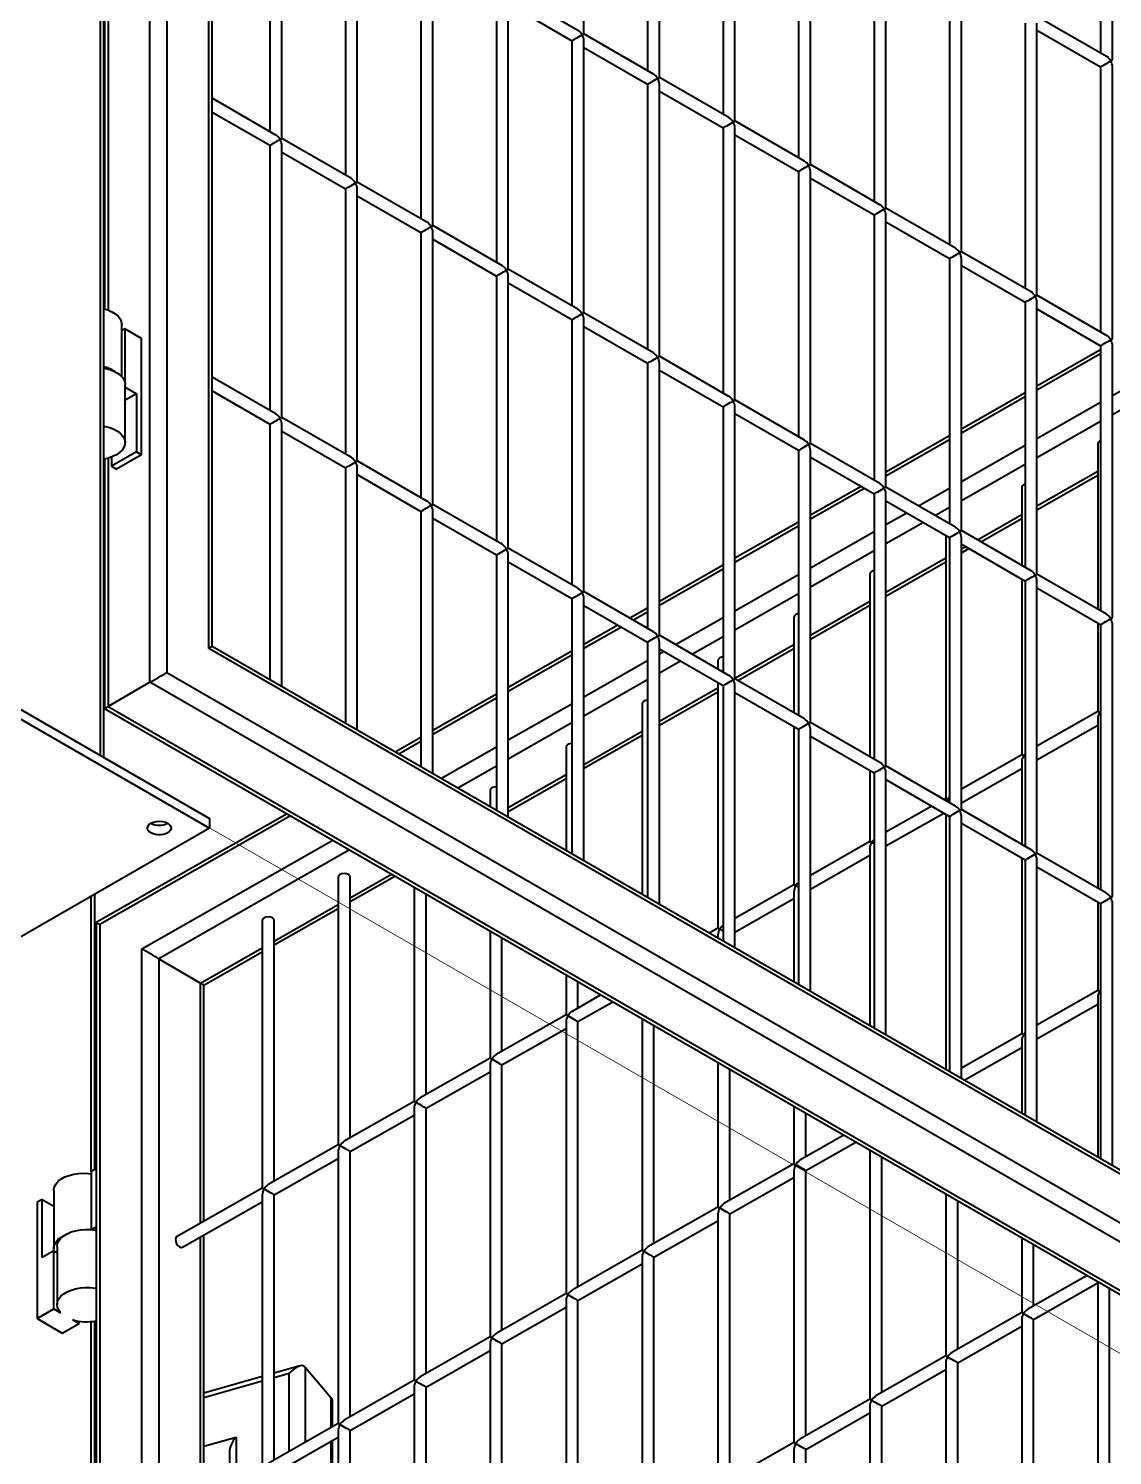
# Model space of a CAD drawing. Header units: millimetres. Extents: x 0 to 420, y 0 to 297.
# Drawn here: x 293.96 to 303.1, y 133.57 to 145.6 of the extents above; entities that cross this region are included whole.
import ezdxf

# ---------------------------------------------------------------- set-up
doc = ezdxf.new("R2010")
doc.units = ezdxf.units.MM

msp = doc.modelspace()

# ---------------------------------------------------------------- linework, layer by layer
at = {"color": 8, "linetype": 'Continuous', "lineweight": 40}
for p, q in [((294.568, 139.4753), (294.568, 171.6471)), ((294.6316, 166.4784), (294.6316, 143.2308)), ((302.9962, 142.8619), (302.4598, 142.5559)), ((303.0962, 142.5107), (303.411, 142.6904)), ((303.5529, 142.6085), (303.0962, 142.3479)), ((302.3598, 142.4988), (301.8234, 142.1927)), ((302.4598, 142.1476), (302.9962, 142.4537)), ((302.9962, 142.2909), (302.4598, 141.9848)), ((301.7234, 142.1356), (301.187, 141.8296)), ((294.6316, 141.9822), (294.6316, 139.8878)), ((301.8234, 141.7844), (302.3598, 142.0905)), ((302.3598, 141.9277), (301.8234, 141.6216)), ((302.4598, 141.5789), (302.972, 141.8712)), ((301.0068, 141.7267), (300.5506, 141.4664)), ((301.463, 141.5788), (301.7234, 141.7274)), ((301.187, 141.4213), (301.3624, 141.5214)), ((301.7234, 141.5645), (301.6049, 141.4969)), ((301.9584, 141.2928), (302.332, 141.506)), ((300.4506, 141.4093), (299.9142, 141.1033)), ((301.5043, 141.4395), (301.187, 141.2585)), ((300.5506, 141.0581), (301.087, 141.3642)), ((301.087, 141.2014), (300.5506, 140.8953)), ((301.187, 140.8526), (301.6919, 141.1407)), ((301.8234, 141.2158), (301.8578, 141.2354)), ((299.8142, 141.0462), (299.2778, 140.7401)), ((299.9142, 140.695), (300.4506, 141.0011)), ((300.4506, 140.8382), (299.9142, 140.5322)), ((300.5506, 140.4894), (301.0518, 140.7755)), ((299.1778, 140.683), (299.0588, 140.6151)), ((298.9582, 140.5577), (298.6414, 140.377)), ((299.4144, 140.4098), (299.8142, 140.6379)), ((299.8142, 140.4751), (299.5563, 140.3279)), ((299.9142, 140.1263), (300.4117, 140.4102)), ((298.5414, 140.3199), (298.005, 140.0138)), ((299.2778, 140.3318), (299.3138, 140.3524)), ((298.6414, 139.9687), (299.1778, 140.2748)), ((299.4557, 140.2705), (299.2778, 140.169)), ((299.1778, 140.1119), (298.6414, 139.8059)), ((297.905, 139.9567), (297.3686, 139.6506)), ((299.2778, 139.7631), (299.7717, 140.045)), ((298.005, 139.6055), (298.5414, 139.9116)), ((298.5414, 139.7488), (298.005, 139.4427)), ((297.2686, 139.5936), (297.0818, 139.487)), ((298.6414, 139.4), (299.1316, 139.6797)), ((297.4374, 139.2817), (297.905, 139.5485)), ((297.905, 139.3856), (297.5793, 139.1998)), ((298.005, 139.0368), (298.4915, 139.3145)), ((296.1693, 138.9663), (294.5617, 138.0489)), ((294.9173, 137.8436), (296.525, 138.761)), ((296.6668, 138.6791), (295.0587, 137.7615)), ((296.6713, 138.2758), (297.0204, 138.475)), ((294.4907, 135.968), (294.4907, 138.2877)), ((296.0312, 137.9105), (296.5713, 138.2187)), ((295.0587, 137.7615), (295.0587, 109.5426)), ((295.4102, 137.5562), (295.9312, 137.8535)), ((295.4102, 135.5304), (295.4102, 137.5562)), ((295.4102, 133.1787), (295.4102, 135.4152)), ((294.4907, 111.4718), (294.4907, 134.7018)), ((296.2931, 134.3185), (296.2931, 133.6825)), ((295.9312, 134.1986), (295.4391, 134.0593)), ((296.1592, 134.2632), (296.0312, 134.227)), ((296.1592, 133.6061), (296.1592, 134.2632)), ((296.5133, 133.8081), (296.5133, 134.0593)), ((294.532, 133.8024), (294.5196, 133.7989)), ((295.4391, 133.651), (295.7103, 133.7278)), ((295.7103, 133.7278), (295.7103, 133.35)), ((296.5133, 132.3568), (296.5133, 133.693))]:
    msp.add_line(p, q, dxfattribs=at)
at = {"color": 7, "linetype": 'Continuous', "lineweight": 40}
for p, q in [((294.5972, 139.4584), (294.5972, 171.6063)), ((294.9851, 140.0919), (294.9851, 169.4874)), ((295.1266, 169.4058), (295.1266, 140.1736)), ((295.4801, 140.3778), (295.4801, 168.7934)), ((295.5094, 140.3947), (295.5094, 168.6948)), ((294.6023, 166.4717), (294.6023, 143.24)), ((298.6414, 145.5593), (298.6414, 147.8532)), ((302.9962, 147.6332), (302.9962, 145.397)), ((303.0962, 145.3393), (303.0962, 147.6332)), ((299.1778, 147.4859), (299.1778, 145.2497)), ((299.2778, 145.192), (299.2778, 147.4859)), ((299.8142, 147.1185), (299.8142, 144.8823)), ((299.9142, 144.8246), (299.9142, 147.1185)), ((295.9958, 146.9711), (295.9958, 144.735)), ((296.0958, 144.6772), (296.0958, 146.9711)), ((300.4506, 146.7511), (300.4506, 144.5149)), ((300.5506, 144.4572), (300.5506, 146.7511)), ((296.6322, 146.6038), (296.6322, 144.3676)), ((296.7322, 144.3099), (296.7322, 146.6038)), ((301.087, 146.3837), (301.087, 144.1475)), ((301.187, 144.0898), (301.187, 146.3837)), ((297.2686, 146.2364), (297.2686, 144.0002)), ((297.3686, 143.9425), (297.3686, 146.2364)), ((301.7234, 146.0163), (301.7234, 143.7802)), ((301.8234, 143.7224), (301.8234, 146.0163)), ((297.905, 145.869), (297.905, 143.6328)), ((298.5914, 145.5882), (298.005, 145.9267)), ((298.005, 143.5751), (298.005, 145.869)), ((298.005, 145.8113), (298.5414, 145.5016)), ((303.0462, 145.3682), (302.4598, 145.7067)), ((302.3598, 145.6489), (302.3598, 143.4128)), ((302.4598, 143.355), (302.4598, 145.6489)), ((302.4598, 145.5912), (302.9962, 145.2816)), ((298.5414, 145.5016), (298.5414, 143.2654)), ((299.2278, 145.2208), (298.6414, 145.5593)), ((298.6414, 143.2077), (298.6414, 145.5016)), ((298.6414, 145.4439), (299.1778, 145.1342)), ((302.9962, 145.2816), (302.9962, 143.0454)), ((303.0962, 142.9877), (303.0962, 145.2816)), ((299.1778, 145.1342), (299.1778, 142.8981)), ((299.8642, 144.8534), (299.2778, 145.192)), ((299.2778, 142.8403), (299.2778, 145.1342)), ((296.0458, 144.7061), (295.5094, 145.0158)), ((299.2778, 145.0765), (299.8142, 144.7668)), ((295.5094, 144.9003), (295.9958, 144.6195)), ((299.8142, 144.7668), (299.8142, 142.5307)), ((300.5006, 144.4861), (299.9142, 144.8246)), ((299.9142, 142.4729), (299.9142, 144.7668)), ((295.9958, 144.6195), (295.9958, 142.3833)), ((296.6822, 144.3387), (296.0958, 144.6772)), ((296.0958, 142.3256), (296.0958, 144.6195)), ((299.9142, 144.7091), (300.4506, 144.3995)), ((296.0958, 144.5618), (296.6322, 144.2521)), ((300.4506, 144.3995), (300.4506, 142.1633)), ((301.137, 144.1187), (300.5506, 144.4572)), ((300.5506, 142.1056), (300.5506, 144.3995)), ((297.3186, 143.9713), (296.7322, 144.3099)), ((300.5506, 144.3417), (301.087, 144.0321)), ((296.6322, 144.2521), (296.6322, 142.0159)), ((296.7322, 141.9582), (296.7322, 144.2521)), ((296.7322, 144.1944), (297.2686, 143.8847)), ((301.087, 144.0321), (301.087, 141.7959)), ((301.7734, 143.7513), (301.187, 144.0898)), ((301.187, 141.7382), (301.187, 144.0321)), ((297.955, 143.604), (297.3686, 143.9425)), ((301.187, 143.9743), (301.7234, 143.6647)), ((297.2686, 143.8847), (297.2686, 141.6486)), ((297.3686, 141.5908), (297.3686, 143.8847)), ((297.3686, 143.827), (297.905, 143.5174)), ((301.7234, 143.6647), (301.7234, 141.4285)), ((302.4098, 143.3839), (301.8234, 143.7224)), ((301.8234, 141.3708), (301.8234, 143.6647)), ((298.5914, 143.2366), (298.005, 143.5751)), ((301.8234, 143.607), (302.3598, 143.2973)), ((297.905, 143.5174), (297.905, 141.2812)), ((298.005, 141.2235), (298.005, 143.5173)), ((298.005, 143.4596), (298.5414, 143.15)), ((302.3598, 143.2973), (302.3598, 141.0611)), ((303.0462, 143.0165), (302.4598, 143.355)), ((302.4598, 141.0034), (302.4598, 143.2973)), ((299.2278, 142.8692), (298.6414, 143.2077)), ((302.4598, 143.2396), (302.9962, 142.9299)), ((294.7472, 142.6695), (294.7472, 143.109)), ((294.773, 143.0723), (294.7472, 143.0574)), ((294.773, 143.0723), (294.773, 142.6232)), ((294.9144, 142.9907), (294.773, 143.0723)), ((298.5414, 143.15), (298.5414, 140.9138)), ((298.6414, 140.8561), (298.6414, 143.15)), ((298.6414, 143.0922), (299.1778, 142.7826)), ((294.9144, 142.0108), (294.9144, 142.9907)), ((299.8642, 142.5018), (299.2778, 142.8403)), ((302.9962, 142.8959), (302.4598, 142.5898)), ((302.9962, 142.9299), (302.9962, 140.6938)), ((303.0962, 140.636), (303.0962, 142.9299)), ((299.1778, 142.7826), (299.1778, 140.5464)), ((299.2778, 140.4887), (299.2778, 142.7826)), ((299.2778, 142.7249), (299.8142, 142.4152)), ((294.7755, 142.1129), (294.7755, 142.6028)), ((294.7755, 142.5809), (294.872, 142.5252)), ((296.0458, 142.3545), (295.5094, 142.6641)), ((294.872, 142.5252), (294.7755, 142.4695)), ((294.872, 142.5252), (294.872, 142.0353)), ((295.5094, 142.5487), (295.9958, 142.2679)), ((300.5006, 142.1344), (299.9142, 142.4729)), ((302.3598, 142.5328), (301.8234, 142.2267)), ((299.8142, 142.4152), (299.8142, 140.179)), ((299.9142, 140.1213), (299.9142, 142.4152)), ((299.9142, 142.3575), (300.4506, 142.0478)), ((295.9958, 142.2679), (295.9958, 140.1139)), ((296.6822, 141.9871), (296.0958, 142.3256)), ((296.0958, 140.0562), (296.0958, 142.2679)), ((296.0958, 142.2101), (296.6322, 141.9005)), ((301.137, 141.767), (300.5506, 142.1056)), ((301.7234, 142.1696), (301.187, 141.8635)), ((302.972, 142.1027), (302.972, 140.7077)), ((294.6023, 141.9755), (294.6023, 139.8709)), ((294.872, 142.0353), (294.6599, 141.9128)), ((294.6599, 141.9912), (294.6599, 141.9128)), ((294.9144, 142.0108), (294.7023, 141.8884)), ((294.872, 142.0353), (294.9144, 142.0108)), ((300.4506, 142.0478), (300.4506, 139.8116)), ((300.5506, 139.7539), (300.5506, 142.0478)), ((300.5506, 141.9901), (301.087, 141.6804)), ((294.6599, 141.9128), (294.7023, 141.8884)), ((296.6322, 141.9005), (296.6322, 139.7465)), ((297.3186, 141.6197), (296.7322, 141.9582)), ((296.7322, 139.6888), (296.7322, 141.9005)), ((296.7322, 141.8428), (297.2686, 141.5331)), ((300.9772, 141.7438), (300.5506, 141.5004)), ((301.087, 141.8065), (301.0778, 141.8012)), ((301.7734, 141.3997), (301.187, 141.7382)), ((302.332, 141.7374), (302.332, 141.0772)), ((302.4598, 141.5454), (302.972, 141.8377)), ((301.087, 141.6804), (301.087, 139.4443)), ((301.187, 139.3865), (301.187, 141.6804)), ((301.187, 141.6227), (301.7234, 141.313)), ((297.2686, 141.5331), (297.2686, 139.3791)), ((297.955, 141.2523), (297.3686, 141.5908)), ((297.3686, 139.3214), (297.3686, 141.5331)), ((297.3686, 141.4754), (297.905, 141.1657)), ((300.4506, 141.4433), (299.9142, 141.1372)), ((302.4098, 141.0323), (301.8234, 141.3708)), ((301.9876, 141.276), (302.332, 141.4725)), ((301.6919, 141.3312), (301.6919, 139.1149)), ((301.7234, 141.313), (301.7234, 139.0769)), ((301.8234, 139.0191), (301.8234, 141.313)), ((301.8234, 141.2553), (302.3598, 140.9457)), ((297.905, 141.1657), (297.905, 139.0117)), ((298.5914, 140.8849), (298.005, 141.2235)), ((298.005, 138.954), (298.005, 141.1657)), ((301.8234, 141.1823), (301.887, 141.2186)), ((298.005, 141.108), (298.5414, 140.7983)), ((299.8142, 141.0802), (299.2778, 140.7741)), ((301.187, 140.8191), (301.6919, 141.1072)), ((301.0518, 141.0069), (301.0518, 139.4646)), ((302.332, 140.9617), (302.332, 139.4802)), ((302.3598, 140.9457), (302.3598, 138.7095)), ((303.0462, 140.6649), (302.4598, 141.0034)), ((302.4598, 138.6518), (302.4598, 140.9457)), ((298.5414, 140.7983), (298.5414, 138.6444)), ((299.2278, 140.5176), (298.6414, 140.8561)), ((298.6414, 138.5866), (298.6414, 140.7983)), ((302.4598, 140.8879), (302.9962, 140.5783)), ((298.6414, 140.7406), (299.1778, 140.4309)), ((299.1778, 140.717), (299.0292, 140.6322)), ((300.5506, 140.456), (301.0518, 140.742)), ((298.9286, 140.5748), (298.6414, 140.4109)), ((300.4117, 140.6417), (300.4117, 139.8341)), ((302.972, 140.5922), (302.972, 139.8454)), ((302.9962, 140.5783), (302.9962, 138.3421)), ((303.0962, 138.2844), (303.0962, 140.5783)), ((299.1778, 140.4309), (299.1778, 138.277)), ((299.8642, 140.1502), (299.2778, 140.4887)), ((299.2778, 138.2192), (299.2778, 140.4309)), ((306.7373, 133.8792), (295.4801, 140.3778)), ((306.6665, 133.9538), (295.5094, 140.3947)), ((298.5414, 140.3538), (298.005, 140.0478)), ((299.2778, 140.3732), (299.8142, 140.0636)), ((299.939, 140.107), (300.4117, 140.3767)), ((295.1266, 140.1736), (307.0908, 133.2668)), ((299.7717, 140.2764), (299.7717, 140.2036)), ((294.9851, 140.0919), (294.6316, 139.8878)), ((307.0908, 133.1035), (294.9851, 140.0919)), ((299.7717, 140.0881), (299.7717, 138.0192)), ((299.8142, 140.0636), (299.8142, 137.9096)), ((300.5006, 139.7828), (299.9142, 140.1213)), ((299.9142, 137.8519), (299.9142, 140.0636)), ((297.905, 139.9907), (297.3686, 139.6846)), ((299.2778, 139.7297), (299.7717, 140.0115)), ((299.9142, 140.0058), (300.4506, 139.6962)), ((293.7901, 139.9243), (295.4872, 138.9446)), ((293.7901, 139.8427), (295.4872, 138.863)), ((294.6023, 139.8709), (306.6666, 132.9064)), ((294.6316, 139.8878), (306.7373, 132.8994)), ((299.1316, 139.9112), (299.1316, 138.3036)), ((302.972, 139.8454), (302.4598, 139.5531)), ((300.4117, 139.7186), (300.4117, 138.3844)), ((300.4506, 139.6962), (300.4506, 137.5422)), ((301.137, 139.4154), (300.5506, 139.7539)), ((300.5506, 137.4845), (300.5506, 139.6962)), ((302.4598, 139.438), (302.972, 139.7303)), ((302.972, 139.7873), (302.972, 138.356)), ((297.2686, 139.6275), (297.0522, 139.5041)), ((298.6414, 139.3665), (299.1316, 139.6462)), ((300.5506, 139.6385), (301.087, 139.3288)), ((298.4915, 139.5459), (298.4915, 138.6731)), ((302.332, 139.4802), (301.8234, 139.1899)), ((301.0518, 139.3491), (301.0518, 138.7497)), ((301.087, 139.3288), (301.087, 137.1748)), ((301.7734, 139.048), (301.187, 139.3865)), ((301.187, 137.1171), (301.187, 139.3288)), ((301.8234, 139.0748), (302.332, 139.365)), ((302.332, 139.4221), (302.332, 138.7256)), ((298.005, 139.0034), (298.4915, 139.281)), ((301.187, 139.2711), (301.7234, 138.9614)), ((297.8514, 139.1807), (297.8514, 139.0427)), ((301.6919, 139.1149), (301.6746, 139.105)), ((296.1398, 138.9834), (294.532, 138.066)), ((301.574, 139.0476), (301.187, 138.8268)), ((301.187, 138.7116), (301.6743, 138.9897)), ((301.6919, 138.9796), (301.6919, 136.8256)), ((302.4098, 138.6806), (301.8234, 139.0192)), ((295.4872, 138.863), (293.7901, 137.8833)), ((295.4872, 138.9446), (295.4872, 138.863)), ((301.7234, 138.9614), (301.7234, 136.8074)), ((301.8234, 136.7497), (301.8234, 138.9614)), ((301.8234, 138.9037), (302.3598, 138.594)), ((301.0518, 138.7497), (300.5506, 138.4636)), ((300.5506, 138.3485), (301.0518, 138.6345)), ((301.0518, 138.6916), (301.0518, 137.1951)), ((302.332, 138.6101), (302.332, 137.1285)), ((303.0462, 138.3132), (302.4598, 138.6518)), ((302.3598, 138.594), (302.3598, 136.4401)), ((302.4598, 136.3823), (302.4598, 138.594)), ((302.4598, 138.5363), (302.9962, 138.2266)), ((296.5713, 138.4502), (296.5713, 136.1929)), ((296.6713, 138.2423), (297.0496, 138.4582)), ((296.6713, 136.25), (296.6713, 138.4502)), ((297.2114, 138.3648), (297.2114, 136.5582)), ((300.4117, 138.3844), (299.9142, 138.1005)), ((294.5196, 135.9845), (294.5196, 138.3044)), ((297.3114, 136.6152), (297.3114, 138.307)), ((299.9142, 137.9853), (300.4117, 138.2693)), ((300.4117, 138.3263), (300.4117, 137.5646)), ((296.0312, 137.8771), (296.5713, 138.1852)), ((302.972, 138.2406), (302.972, 137.4938)), ((302.9962, 138.2266), (302.9962, 136.0727)), ((303.0962, 136.0149), (303.0962, 138.2266)), ((294.532, 138.066), (294.532, 108.7176)), ((294.5617, 138.0489), (294.5617, 108.8168)), ((295.9312, 138.0849), (295.9312, 135.8277)), ((296.0312, 135.8847), (296.0312, 138.0849)), ((299.7717, 138.0192), (299.6976, 137.9769)), ((297.8514, 137.9952), (297.8514, 136.9234)), ((297.9514, 136.9805), (297.9514, 137.9375)), ((299.7717, 137.9611), (299.7717, 137.9341)), ((294.9173, 109.428), (294.9173, 137.8436)), ((295.0587, 137.7615), (295.4102, 137.5562)), ((295.4391, 137.5392), (295.9312, 137.82)), ((295.4391, 135.5468), (295.4391, 137.5392)), ((298.4915, 137.6257), (298.4915, 137.2887)), ((298.5915, 137.3457), (298.5915, 137.568)), ((298.7852, 137.4562), (298.542, 137.3174)), ((302.972, 137.4938), (302.4598, 137.2014)), ((302.972, 137.4357), (302.972, 136.0866)), ((298.4915, 137.2887), (297.9019, 136.9522)), ((298.5915, 137.2306), (298.8855, 137.3983)), ((302.4598, 137.0863), (302.972, 137.3786)), ((297.9514, 136.8653), (298.4915, 137.1735)), ((298.4915, 137.2306), (298.4915, 134.937)), ((298.5915, 134.9941), (298.5915, 137.2306)), ((299.1316, 137.2562), (299.1316, 135.3023)), ((299.2316, 135.3593), (299.2316, 137.1985)), ((302.332, 137.1285), (301.8234, 136.8383)), ((302.332, 137.0704), (302.332, 136.4561)), ((297.8514, 136.9234), (297.2618, 136.5869)), ((301.8465, 136.7364), (302.332, 137.0134)), ((297.3114, 136.5001), (297.8514, 136.8083)), ((297.8514, 136.8653), (297.8514, 134.5718)), ((297.9514, 134.6288), (297.9514, 136.8653)), ((299.7717, 136.8867), (299.7717, 135.6675)), ((299.8717, 135.7246), (299.8717, 136.829)), ((297.2114, 136.5582), (296.6217, 136.2217)), ((296.6713, 136.1348), (297.2114, 136.443)), ((297.2114, 136.5001), (297.2114, 134.2065)), ((297.3114, 134.2636), (297.3114, 136.5001)), ((300.4117, 136.5172), (300.4117, 136.0328)), ((300.5117, 136.0898), (300.5117, 136.4595)), ((300.8338, 136.2736), (300.4622, 136.0615)), ((300.5117, 135.9747), (300.9341, 136.2157)), ((296.5713, 136.1929), (295.9817, 135.8564)), ((296.0312, 135.7696), (296.5713, 136.0778)), ((296.5713, 136.1348), (296.5713, 133.8413)), ((296.6713, 133.8983), (296.6713, 136.1348)), ((301.0518, 136.1477), (301.0518, 134.0464)), ((301.1518, 134.1034), (301.1518, 136.09)), ((294.532, 135.9916), (294.489, 135.967)), ((294.489, 135.967), (294.489, 135.4771)), ((300.4117, 136.0328), (299.8221, 135.6963)), ((300.4117, 135.9747), (300.4117, 133.6811)), ((300.5117, 133.7382), (300.5117, 135.9747)), ((299.8717, 135.6094), (300.4117, 135.9176)), ((294.0765, 135.7316), (294.0338, 135.7073)), ((294.0765, 135.2417), (294.0765, 135.7316)), ((294.0765, 135.7316), (294.1737, 135.6748)), ((294.1737, 135.808), (294.1737, 135.3181)), ((295.9312, 135.8277), (295.2097, 135.4159)), ((295.9312, 135.7696), (295.9312, 133.476)), ((296.0312, 133.5331), (296.0312, 135.7696)), ((301.6919, 135.7782), (301.6919, 134.4116)), ((301.7919, 134.4687), (301.7919, 135.7205)), ((294.0338, 135.7073), (294.0338, 134.7274)), ((295.2593, 135.3291), (295.9312, 135.7125)), ((299.7717, 135.6675), (299.182, 135.331)), ((299.7717, 135.6094), (299.7717, 133.3159)), ((299.8717, 133.3729), (299.8717, 135.6094)), ((294.489, 135.4771), (294.532, 135.5017)), ((299.2316, 135.2442), (299.7717, 135.5524)), ((295.4391, 133.1952), (295.4391, 135.4317)), ((302.332, 135.4087), (302.332, 134.7769)), ((294.176, 135.2985), (294.0765, 135.2417)), ((294.176, 134.8086), (294.176, 135.2985)), ((294.176, 135.2985), (294.2022, 135.2833)), ((294.2022, 135.3344), (294.2022, 134.8444)), ((299.1316, 135.3023), (298.542, 134.9658)), ((299.1316, 135.2442), (299.1316, 132.9506)), ((299.2316, 133.0077), (299.2316, 135.2442)), ((302.432, 134.8339), (302.432, 135.351)), ((298.5915, 134.8789), (299.1316, 135.1871)), ((302.8824, 135.091), (302.3824, 134.8057)), ((302.432, 134.7188), (302.972, 135.027)), ((302.972, 135.0392), (302.972, 132.7905)), ((298.4915, 134.937), (297.9019, 134.6005)), ((298.4915, 134.8789), (298.4915, 132.5854)), ((298.5915, 132.6424), (298.5915, 134.8789)), ((303.072, 132.8475), (303.072, 134.9815)), ((294.0338, 134.7274), (294.176, 134.8086)), ((294.176, 134.8086), (294.2323, 134.7758)), ((297.9514, 134.5137), (298.4915, 134.8219)), ((302.332, 134.7769), (301.7423, 134.4404)), ((294.0338, 134.7274), (294.2447, 134.6043)), ((294.2447, 134.6043), (294.3869, 134.6854)), ((294.3307, 134.7183), (294.3869, 134.6854)), ((294.3869, 134.6854), (294.3869, 134.7051)), ((294.5196, 111.4883), (294.5196, 134.7055)), ((301.7919, 134.3536), (302.332, 134.6617)), ((302.332, 134.7188), (302.332, 132.4252)), ((302.432, 132.4823), (302.432, 134.7188)), ((297.8514, 134.5718), (297.2618, 134.2353)), ((297.8514, 134.5137), (297.8514, 132.2201)), ((297.9514, 132.2772), (297.9514, 134.5137)), ((297.3114, 134.1484), (297.8514, 134.4566)), ((301.6919, 134.4116), (301.1022, 134.0752)), ((296.2466, 134.3276), (296.0312, 134.2666)), ((296.2931, 134.3185), (296.5133, 134.0593)), ((301.1518, 133.9883), (301.6919, 134.2965)), ((301.6919, 134.3536), (301.6919, 132.06)), ((301.7919, 132.1171), (301.7919, 134.3536)), ((295.9312, 134.2383), (295.4391, 134.0989)), ((297.2114, 134.2065), (296.6217, 133.8701)), ((296.6713, 133.7832), (297.2114, 134.0914)), ((297.2114, 134.1484), (297.2114, 131.8549)), ((297.3114, 131.9119), (297.3114, 134.1484)), ((301.0518, 134.0464), (300.4622, 133.7099)), ((296.5235, 133.814), (296.5235, 134.0255)), ((300.5117, 133.6231), (301.0518, 133.9312)), ((301.0518, 133.9883), (301.0518, 131.6947)), ((301.1518, 131.7518), (301.1518, 133.9883)), ((294.532, 133.842), (294.5196, 133.8385)), ((296.5713, 133.8413), (295.9817, 133.5048)), ((296.0312, 133.4179), (296.5713, 133.7261)), ((296.5235, 132.3497), (296.5235, 133.6988)), ((296.5713, 133.7832), (296.5713, 131.4896)), ((296.6713, 131.5467), (296.6713, 133.7832)), ((300.4117, 133.6811), (299.8221, 133.3447)), ((295.6544, 133.6027), (295.6544, 133.318)), ((300.4117, 133.6231), (300.4117, 131.3295)), ((300.5117, 131.3866), (300.5117, 133.6231))]:
    msp.add_line(p, q, dxfattribs=at)
at = {"color": 7, "linetype": 'Continuous', "lineweight": 20}
msp.add_line((323.7715, 122.5348), (265.7887, 156.0075), dxfattribs=at)
at = {"color": 7, "linetype": 'Continuous', "lineweight": 40, "flags": 128}
for points in [[(294.5972, 143.2413), (294.6299, 143.2314), (294.6635, 143.2168), (294.6924, 143.1992), (294.7158, 143.1791), (294.733, 143.157), (294.7436, 143.1336), (294.7472, 143.1094), (294.7472, 143.109)], [(294.5972, 142.7411), (294.6086, 142.7389), (294.6469, 142.729), (294.6818, 142.7155), (294.7122, 142.6988), (294.7374, 142.6794), (294.7566, 142.6578), (294.7693, 142.6347), (294.7752, 142.6107), (294.7755, 142.6028)], [(294.5972, 142.2511), (294.6086, 142.249), (294.6469, 142.239), (294.6818, 142.2255), (294.7122, 142.2089), (294.7374, 142.1895), (294.7566, 142.1679), (294.7693, 142.1448), (294.7752, 142.1208), (294.7739, 142.0966), (294.7657, 142.0728), (294.7507, 142.0502), (294.7294, 142.0293), (294.7023, 142.0108), (294.6702, 141.9952), (294.6341, 141.9829), (294.5972, 141.9746)], [(302.3598, 141.7633), (302.3468, 141.758), (302.3359, 141.7486), (302.332, 141.7376), (302.332, 141.7374)], [(300.4506, 140.6698), (300.4429, 140.6684), (300.4266, 140.6622), (300.4157, 140.6529), (300.4117, 140.6418), (300.4117, 140.6417)], [(299.8142, 140.305), (299.8028, 140.3032), (299.7865, 140.297), (299.7756, 140.2876), (299.7717, 140.2766), (299.7717, 140.2764)], [(299.1778, 139.94), (299.1627, 139.9379), (299.1464, 139.9317), (299.1355, 139.9224), (299.1316, 139.9113), (299.1316, 139.9112)], [(298.5414, 139.5748), (298.5227, 139.5727), (298.5064, 139.5665), (298.4954, 139.5571), (298.4915, 139.5461), (298.4915, 139.5459)], [(297.905, 139.2095), (297.9017, 139.2095), (297.8826, 139.2074), (297.8663, 139.2012), (297.8554, 139.1919), (297.8514, 139.1809), (297.8514, 139.1807)], [(294.9922, 138.9038), (295.0139, 138.9133), (295.0393, 138.9191), (295.0663, 138.9207), (295.0932, 138.918), (295.1178, 138.9112), (295.1383, 138.9009), (295.1532, 138.8878), (295.1615, 138.8728), (295.1624, 138.8571), (295.156, 138.8418), (295.1426, 138.8281), (295.1234, 138.817), (295.0996, 138.8093), (295.0732, 138.8055), (295.0459, 138.8061), (295.02, 138.8108), (294.9972, 138.8195), (294.9793, 138.8313), (294.9676, 138.8455), (294.963, 138.861), (294.9658, 138.8766), (294.9758, 138.8913), (294.9922, 138.9038)], [(296.6569, 138.4705), (296.6407, 138.4768), (296.6216, 138.479), (296.6024, 138.4769), (296.5862, 138.4707), (296.5752, 138.4614), (296.5713, 138.4504), (296.5713, 138.4502)], [(296.6713, 138.4502), (296.6676, 138.4611), (296.6569, 138.4705)], [(296.0168, 138.1052), (296.0006, 138.1115), (295.9815, 138.1138), (295.9624, 138.1117), (295.9461, 138.1055), (295.9352, 138.0961), (295.9312, 138.0851), (295.9312, 138.0849)], [(296.0312, 138.0849), (296.0275, 138.0958), (296.0168, 138.1052)], [(294.1737, 135.808), (294.1742, 135.8168), (294.1803, 135.8408), (294.1932, 135.8639), (294.2126, 135.8853), (294.238, 135.9046), (294.2686, 135.9212), (294.3036, 135.9346), (294.342, 135.9444), (294.3827, 135.9504), (294.4245, 135.9524), (294.4663, 135.9503), (294.489, 135.9474)], [(294.2022, 135.3344), (294.2022, 135.3356), (294.2061, 135.3597), (294.2169, 135.3831), (294.2343, 135.4052), (294.2579, 135.4252), (294.287, 135.4427), (294.3207, 135.4571), (294.3582, 135.4681), (294.3982, 135.4753), (294.4398, 135.4785), (294.4818, 135.4777), (294.5229, 135.4728), (294.532, 135.4711)], [(294.176, 135.2985), (294.1752, 135.3027), (294.1742, 135.3269), (294.1803, 135.3509), (294.1932, 135.3739), (294.2126, 135.3954), (294.238, 135.4147), (294.2628, 135.4285)], [(295.2097, 135.4159), (295.2096, 135.4159), (295.202, 135.4071), (295.1993, 135.393), (295.202, 135.3758), (295.2096, 135.3581), (295.221, 135.3426), (295.2345, 135.3317), (295.2479, 135.3269), (295.2593, 135.3291)], [(294.2323, 134.7758), (294.2155, 134.798), (294.2053, 134.8215), (294.2022, 134.8457), (294.2061, 134.8698), (294.2169, 134.8932), (294.2343, 134.9152), (294.2579, 134.9353), (294.287, 134.9528), (294.3207, 134.9672), (294.3582, 134.9782), (294.3982, 134.9854), (294.4398, 134.9886), (294.4818, 134.9877), (294.5229, 134.9829), (294.532, 134.9812)]]:
    msp.add_lwpolyline(points, dxfattribs=at)
at = {"color": 7, "linetype": 'Continuous', "lineweight": 40}
for centre, radius, start, end in [((294.5316, 142.4734), 0.2857, 56.89733, 76.70817), ((303.0009, 142.0986), 0.0292, 99.3929, 171.92945), ((301.0862, 140.9992), 0.0353, 88.76494, 167.41523), ((295.0629, 139.0369), 0.1507, 242.02599, 297.97401), ((294.4525, 135.1135), 0.4136, 252.87308, 281.08635)]:
    msp.add_arc(centre, radius, start, end, dxfattribs=at)
for centre, major_axis, ratio, start_param, end_param in [((298.5914, 145.5305), (-0.0354, 0.0612), 0.5773346, 4.7123483, 5.4978278), ((298.5914, 145.5305), (0.05, 0.0289), 0.0000704, 3.141552, 5.4977465), ((298.5914, 145.5305), (0.05, 0.0289), 0.0000704, 5.4977465, 6.2831447), ((298.5914, 145.5305), (-0.0354, 0.0612), 0.5773346, 3.9269502, 4.7123483), ((303.0462, 145.3104), (-0.0354, 0.0612), 0.5773346, 4.7123483, 5.4978278), ((299.2278, 145.1631), (-0.0354, 0.0612), 0.5773346, 4.7123483, 5.4978278), ((303.0462, 145.3104), (0.05, 0.0289), 0.0000704, 3.141552, 5.4977465), ((303.0462, 145.3104), (0.05, 0.0289), 0.0000704, 5.4977465, 6.2831447), ((303.0462, 145.3104), (-0.0354, 0.0612), 0.5773346, 3.9269502, 4.7123483), ((299.2278, 145.1631), (0.05, 0.0289), 0.0000704, 3.141552, 5.4977465), ((299.2278, 145.1631), (0.05, 0.0289), 0.0000704, 5.4977465, 6.2831447), ((299.2278, 145.1631), (-0.0354, 0.0612), 0.5773346, 3.9269502, 4.7123483), ((299.8642, 144.7957), (0.05, 0.0289), 0.0000704, 3.141552, 5.4977465), ((299.8642, 144.7957), (-0.0354, 0.0612), 0.5773346, 4.7123483, 5.4978278), ((299.8642, 144.7957), (0.05, 0.0289), 0.0000704, 5.4977465, 6.2831447), ((299.8642, 144.7957), (-0.0354, 0.0612), 0.5773346, 3.9269502, 4.7123483), ((296.0458, 144.6484), (0.05, 0.0289), 0.0000704, 3.141552, 5.4977465), ((296.0458, 144.6484), (-0.0354, 0.0612), 0.5773346, 4.7123483, 5.4978278), ((296.0458, 144.6484), (0.05, 0.0289), 0.0000704, 5.4977465, 6.2831447), ((296.0458, 144.6484), (-0.0354, 0.0612), 0.5773346, 3.9269502, 4.7123483), ((300.5006, 144.4283), (0.05, 0.0289), 0.0000704, 3.141552, 5.4977465), ((300.5006, 144.4283), (-0.0354, 0.0612), 0.5773346, 4.7123483, 5.4978278), ((300.5006, 144.4283), (0.05, 0.0289), 0.0000704, 5.4977465, 6.2831447), ((300.5006, 144.4283), (-0.0354, 0.0612), 0.5773346, 3.9269502, 4.7123483), ((296.6822, 144.281), (0.05, 0.0289), 0.0000704, 3.141552, 5.4977465), ((296.6822, 144.281), (-0.0354, 0.0612), 0.5773346, 4.7123483, 5.4978278), ((296.6822, 144.281), (0.05, 0.0289), 0.0000704, 5.4977465, 6.2831447), ((296.6822, 144.281), (-0.0354, 0.0612), 0.5773346, 3.9269502, 4.7123483), ((301.137, 144.0609), (0.05, 0.0289), 0.0000704, 3.141552, 5.4977465), ((301.137, 144.0609), (-0.0354, 0.0612), 0.5773346, 4.7123483, 5.4978278), ((301.137, 144.0609), (0.05, 0.0289), 0.0000704, 5.4977465, 6.2831447), ((301.137, 144.0609), (-0.0354, 0.0612), 0.5773346, 3.9269502, 4.7123483), ((297.3186, 143.9136), (0.05, 0.0289), 0.0000704, 3.141552, 5.4977465), ((297.3186, 143.9136), (-0.0354, 0.0612), 0.5773346, 4.7123483, 5.4978278), ((297.3186, 143.9136), (0.05, 0.0289), 0.0000704, 5.4977465, 6.2831447), ((297.3186, 143.9136), (-0.0354, 0.0612), 0.5773346, 3.9269502, 4.7123483), ((301.7734, 143.6936), (0.05, 0.0289), 0.0000704, 3.141552, 5.4977465), ((301.7734, 143.6936), (-0.0354, 0.0612), 0.5773346, 4.7123483, 5.4978278), ((301.7734, 143.6936), (0.05, 0.0289), 0.0000704, 5.4977465, 6.2831447), ((301.7734, 143.6936), (-0.0354, 0.0612), 0.5773346, 3.9269502, 4.7123483), ((297.955, 143.5462), (0.05, 0.0289), 0.0000704, 3.141552, 5.4977465), ((297.955, 143.5462), (-0.0354, 0.0612), 0.5773346, 4.7123483, 5.4978278), ((297.955, 143.5462), (0.05, 0.0289), 0.0000704, 5.4977465, 6.2831447), ((297.955, 143.5462), (-0.0354, 0.0612), 0.5773346, 3.9269502, 4.7123483), ((302.4098, 143.3262), (0.05, 0.0289), 0.0000704, 3.141552, 5.4977465), ((302.4098, 143.3262), (-0.0354, 0.0612), 0.5773346, 4.7123483, 5.4978278), ((302.4098, 143.3262), (0.05, 0.0289), 0.0000704, 5.4977465, 6.2831447), ((302.4098, 143.3262), (-0.0354, 0.0612), 0.5773346, 3.9269502, 4.7123483), ((298.5914, 143.1788), (0.05, 0.0289), 0.0000704, 3.141552, 5.4977465), ((298.5914, 143.1788), (-0.0354, 0.0612), 0.5773346, 4.7123483, 5.4978278), ((298.5914, 143.1788), (0.05, 0.0289), 0.0000704, 5.4977465, 6.2831447), ((298.5914, 143.1788), (-0.0354, 0.0612), 0.5773346, 3.9269502, 4.7123483), ((303.0462, 142.9588), (0.05, 0.0289), 0.0000704, 3.141552, 5.4977465), ((303.0462, 142.9588), (-0.0354, 0.0612), 0.5773346, 4.7123483, 5.4978278), ((303.0462, 142.9588), (0.05, 0.0289), 0.0000704, 5.4977465, 6.2831447), ((303.0462, 142.9588), (-0.0354, 0.0612), 0.5773346, 3.9269502, 4.7123483), ((299.2278, 142.8115), (0.05, 0.0289), 0.0000704, 3.141552, 5.4977465), ((299.2278, 142.8115), (-0.0354, 0.0612), 0.5773346, 4.7123483, 5.4978278), ((299.2278, 142.8115), (0.05, 0.0289), 0.0000704, 5.4977465, 6.2831447), ((299.2278, 142.8115), (-0.0354, 0.0612), 0.5773346, 3.9269502, 4.7123483), ((299.8642, 142.4441), (0.05, 0.0289), 0.0000704, 3.141552, 5.4977465), ((299.8642, 142.4441), (-0.0354, 0.0612), 0.5773346, 4.7123483, 5.4978278), ((299.8642, 142.4441), (0.05, 0.0289), 0.0000704, 5.4977465, 6.2831447), ((299.8642, 142.4441), (-0.0354, 0.0612), 0.5773346, 3.9269502, 4.7123483), ((296.0458, 142.2967), (-0.0354, 0.0612), 0.5773346, 4.7123483, 5.4978278), ((296.0458, 142.2967), (0.05, 0.0289), 0.0000704, 3.141552, 5.4977465), ((296.0458, 142.2967), (0.05, 0.0289), 0.0000704, 5.4977465, 6.2831447), ((296.0458, 142.2967), (-0.0354, 0.0612), 0.5773346, 3.9269502, 4.7123483), ((300.5006, 142.0767), (0.05, 0.0289), 0.0000704, 3.141552, 5.4977465), ((300.5006, 142.0767), (-0.0354, 0.0612), 0.5773346, 4.7123483, 5.4978278), ((300.5006, 142.0767), (0.05, 0.0289), 0.0000704, 5.4977465, 6.2831447), ((300.5006, 142.0767), (-0.0354, 0.0612), 0.5773346, 3.9269502, 4.7123483), ((296.6822, 141.9294), (-0.0354, 0.0612), 0.5773346, 4.7123483, 5.4978278), ((296.6822, 141.9294), (0.05, 0.0289), 0.0000704, 3.141552, 5.4977465), ((296.6822, 141.9294), (0.05, 0.0289), 0.0000704, 5.4977465, 6.2831447), ((296.6822, 141.9294), (-0.0354, 0.0612), 0.5773346, 3.9269502, 4.7123483), ((301.137, 141.7093), (-0.0354, 0.0612), 0.5773346, 4.7123483, 5.4978278), ((301.137, 141.7093), (0.05, 0.0289), 0.0000704, 5.4977465, 6.2831447), ((297.3186, 141.562), (-0.0354, 0.0612), 0.5773346, 4.7123483, 5.4978278), ((301.137, 141.7093), (0.05, 0.0289), 0.0000704, 3.141552, 5.4977465), ((301.137, 141.7093), (-0.0354, 0.0612), 0.5773346, 3.9269502, 4.7123483), ((297.3186, 141.562), (0.05, 0.0289), 0.0000704, 3.141552, 5.4977465), ((297.3186, 141.562), (0.05, 0.0289), 0.0000704, 5.4977465, 6.2831447), ((297.3186, 141.562), (-0.0354, 0.0612), 0.5773346, 3.9269502, 4.7123483), ((301.7734, 141.3419), (-0.0354, 0.0612), 0.5773346, 4.7123483, 5.4978278), ((301.7734, 141.3419), (0.05, 0.0289), 0.0000704, 5.4977465, 6.2831447), ((297.955, 141.1946), (-0.0354, 0.0612), 0.5773346, 4.7123483, 5.4978278), ((301.7734, 141.3419), (0.05, 0.0289), 0.0000704, 3.141552, 5.4977465), ((301.7734, 141.3419), (-0.0354, 0.0612), 0.5773346, 3.9269502, 4.7123483), ((297.955, 141.1946), (0.05, 0.0289), 0.0000704, 3.141552, 5.4977465), ((297.955, 141.1946), (0.05, 0.0289), 0.0000704, 5.4977465, 6.2831447), ((297.955, 141.1946), (-0.0354, 0.0612), 0.5773346, 3.9269502, 4.7123483), ((302.4098, 140.9745), (-0.0354, 0.0612), 0.5773346, 4.7123483, 5.4978278), ((302.4098, 140.9745), (0.05, 0.0289), 0.0000704, 3.141552, 5.4977465), ((302.4098, 140.9745), (0.05, 0.0289), 0.0000704, 5.4977465, 6.2831447), ((302.4098, 140.9745), (-0.0354, 0.0612), 0.5773346, 3.9269502, 4.7123483), ((298.5914, 140.8272), (0.05, 0.0289), 0.0000704, 3.141552, 5.4977465), ((298.5914, 140.8272), (-0.0354, 0.0612), 0.5773346, 4.7123483, 5.4978278), ((298.5914, 140.8272), (0.05, 0.0289), 0.0000704, 5.4977465, 6.2831447), ((298.5914, 140.8272), (-0.0354, 0.0612), 0.5773346, 3.9269502, 4.7123483), ((303.0462, 140.6072), (-0.0354, 0.0612), 0.5773346, 4.7123483, 5.4978278), ((303.0462, 140.6072), (0.05, 0.0289), 0.0000704, 3.141552, 5.4977465), ((303.0462, 140.6072), (0.05, 0.0289), 0.0000704, 5.4977465, 6.2831447), ((303.0462, 140.6072), (-0.0354, 0.0612), 0.5773346, 3.9269502, 4.7123483), ((299.2278, 140.4598), (0.05, 0.0289), 0.0000704, 3.141552, 5.4977465), ((299.2278, 140.4598), (-0.0354, 0.0612), 0.5773346, 4.7123483, 5.4978278), ((299.2278, 140.4598), (0.05, 0.0289), 0.0000704, 5.4977465, 6.2831447), ((299.2278, 140.4598), (-0.0354, 0.0612), 0.5773346, 3.9269502, 4.7123483), ((295.4094, 140.3369), (0.1, 0.0577), 0.0000704, 5.4977465, 6.2831447), ((295.0559, 140.1328), (0.1, 0.0577), 0.0000704, 3.9269502, 5.4977465), ((299.8642, 140.0924), (0.05, 0.0289), 0.0000704, 3.141552, 5.4977465), ((299.8642, 140.0924), (-0.0354, 0.0612), 0.5773346, 4.7123483, 5.4978278), ((299.8642, 140.0924), (0.05, 0.0289), 0.0000704, 5.4977465, 6.2831447), ((299.8642, 140.0924), (-0.0354, 0.0612), 0.5773346, 3.9269502, 4.7123483), ((294.7023, 139.9287), (0.1, 0.0577), 0.0000704, 3.1416333, 3.9269502), ((303.022, 139.8164), (0.05, -0.029), 0.0024384, 2.3518174, 3.1401766), ((303.022, 139.8164), (0.0355, 0.0611), 0.5756597, 1.5693803, 2.3605716), ((303.022, 139.8164), (0.0355, 0.0611), 0.5756597, 1.3333689, 1.5693803), ((303.022, 139.8164), (0.05, -0.029), 0.0024384, 2.115806, 2.3518174), ((300.5006, 139.725), (0.05, 0.0289), 0.0000704, 3.141552, 5.4977465), ((300.5006, 139.725), (-0.0354, 0.0612), 0.5773346, 4.7123483, 5.4978278), ((300.5006, 139.725), (0.05, 0.0289), 0.0000704, 5.4977465, 6.2831447), ((300.5006, 139.725), (-0.0354, 0.0612), 0.5773346, 3.9269502, 4.7123483), ((302.382, 139.4511), (0.05, -0.029), 0.0024384, 2.3518174, 3.1401766), ((302.382, 139.4511), (0.0355, 0.0611), 0.5756597, 1.5693803, 2.3605716), ((302.382, 139.4511), (0.0355, 0.0611), 0.5756597, 1.2494922, 1.5693803), ((302.382, 139.4511), (0.05, -0.029), 0.0024384, 2.0319293, 2.3518174), ((301.137, 139.3577), (0.05, 0.0289), 0.0000704, 3.141552, 5.4977465), ((301.137, 139.3577), (-0.0354, 0.0612), 0.5773346, 4.7123483, 5.4978278), ((301.137, 139.3577), (0.05, 0.0289), 0.0000704, 5.4977465, 6.2831447), ((301.137, 139.3577), (-0.0354, 0.0612), 0.5773346, 3.9269502, 4.7123483), ((301.7419, 139.0859), (0.05, -0.029), 0.0024384, 2.3518174, 3.1401766), ((301.7419, 139.0859), (0.0355, 0.0611), 0.5756597, 1.5693803, 1.8155932), ((301.7419, 139.0859), (0.0355, 0.0611), 0.5756597, 1.1689715, 1.5693803), ((301.7419, 139.0859), (0.05, -0.029), 0.0024384, 1.9514085, 2.3518174), ((301.7734, 138.9903), (0.05, 0.0289), 0.0000704, 3.141552, 5.4977465), ((301.7734, 138.9903), (-0.0354, 0.0612), 0.5773346, 4.7123483, 5.4978278), ((301.7734, 138.9903), (0.05, 0.0289), 0.0000704, 5.4977465, 6.2831447), ((301.7734, 138.9903), (-0.0354, 0.0612), 0.5773346, 3.9269502, 4.7123483), ((301.1018, 138.7206), (0.05, -0.029), 0.0024384, 2.3518174, 3.1401766), ((301.1018, 138.7206), (0.0355, 0.0611), 0.5756597, 1.5693803, 2.3605716), ((301.1018, 138.7206), (0.0355, 0.0611), 0.5756597, 1.0909616, 1.5693803), ((301.1018, 138.7206), (0.05, -0.029), 0.0024384, 1.8733986, 2.3518174), ((302.4098, 138.6229), (0.05, 0.0289), 0.0000704, 3.141552, 5.4977465), ((302.4098, 138.6229), (-0.0354, 0.0612), 0.5773346, 4.7123483, 5.4978278), ((302.4098, 138.6229), (0.05, 0.0289), 0.0000704, 5.4977465, 6.2831447), ((302.4098, 138.6229), (-0.0354, 0.0612), 0.5773346, 3.9269502, 4.7123483), ((300.4617, 138.3554), (0.05, -0.029), 0.0024384, 2.3518174, 3.1401766), ((300.4617, 138.3554), (0.0355, 0.0611), 0.5756597, 1.5693803, 2.3605716), ((300.4617, 138.3554), (0.0355, 0.0611), 0.5756597, 1.0148023, 1.5693803), ((300.4617, 138.3554), (0.05, -0.029), 0.0024384, 1.7972394, 2.3518174), ((303.0462, 138.2555), (0.05, 0.0289), 0.0000704, 3.141552, 5.4977465), ((303.0462, 138.2555), (-0.0354, 0.0612), 0.5773346, 4.7123483, 5.4978278), ((303.0462, 138.2555), (0.05, 0.0289), 0.0000704, 5.4977465, 6.2831447), ((303.0462, 138.2555), (-0.0354, 0.0612), 0.5773346, 3.9269502, 4.7123483), ((294.632, 138.0079), (0.1, -0.0581), 0.0024384, 2.3518174, 3.1430087), ((299.8217, 137.9901), (0.05, -0.029), 0.0024384, 2.3518174, 3.1401766), ((299.8217, 137.9901), (0.0355, 0.0611), 0.5756597, 1.5693803, 2.3605716), ((299.8217, 137.9901), (0.0355, 0.0611), 0.5756597, 0.9399513, 1.5693803), ((299.8217, 137.9901), (0.05, -0.029), 0.0024384, 1.7223884, 2.3518174), ((294.9876, 137.8025), (0.1, -0.0581), 0.0024384, 0.781021, 2.3518174), ((295.3391, 137.5972), (0.1, -0.0581), 0.0024384, 0.001416, 0.781021), ((303.022, 137.4647), (0.05, -0.029), 0.0024384, 2.3518174, 3.1401766), ((303.022, 137.4647), (0.0355, 0.0611), 0.5756597, 1.5693803, 2.3605716), ((303.022, 137.4647), (0.0355, 0.0611), 0.5756597, 1.3333689, 1.5693803), ((303.022, 137.4647), (0.05, -0.029), 0.0024384, 2.115806, 2.3518174), ((298.5415, 137.2596), (0.05, -0.029), 0.0024384, 2.3518174, 3.1401766), ((298.5415, 137.2596), (0.0355, 0.0611), 0.5756597, 1.5693803, 2.3605716), ((298.5415, 137.2596), (0.0355, 0.0611), 0.5756597, 0.781021, 1.5693803), ((298.5415, 137.2596), (0.05, -0.029), 0.0024384, 0.001416, 2.3518174), ((302.382, 137.0995), (0.05, -0.029), 0.0024384, 2.3518174, 3.1401766), ((302.382, 137.0995), (0.0355, 0.0611), 0.5756597, 1.5693803, 2.3605716), ((302.382, 137.0995), (0.0355, 0.0611), 0.5756597, 1.2494922, 1.5693803), ((302.382, 137.0995), (0.05, -0.029), 0.0024384, 2.0319293, 2.3518174), ((297.9014, 136.8944), (0.05, -0.029), 0.0024384, 2.3518174, 3.1401766), ((297.9014, 136.8944), (0.0355, 0.0611), 0.5756597, 0.781021, 1.5693803), ((297.9014, 136.8944), (0.0355, 0.0611), 0.5756597, 1.5693803, 2.3605716), ((297.9014, 136.8944), (0.05, -0.029), 0.0024384, 0.001416, 2.3518174), ((297.2614, 136.5291), (0.05, -0.029), 0.0024384, 2.3518174, 3.1401766), ((297.2614, 136.5291), (0.0355, 0.0611), 0.5756597, 0.781021, 1.5693803), ((297.2614, 136.5291), (0.0355, 0.0611), 0.5756597, 1.5693803, 2.3605716), ((297.2614, 136.5291), (0.05, -0.029), 0.0024384, 0.001416, 2.3518174), ((296.6213, 136.1639), (0.0355, 0.0611), 0.5756597, 0.781021, 1.5693803), ((296.6213, 136.1639), (0.05, -0.029), 0.0024384, 2.3518174, 3.1401766), ((296.6213, 136.1639), (0.0355, 0.0611), 0.5756597, 1.5693803, 2.3605716), ((296.6213, 136.1639), (0.05, -0.029), 0.0024384, 0.001416, 2.3518174), ((300.4617, 136.0037), (0.05, -0.029), 0.0024384, 2.3518174, 3.1401766), ((300.4617, 136.0037), (0.0355, 0.0611), 0.5756597, 1.5693803, 2.3605716), ((300.4617, 136.0037), (0.0355, 0.0611), 0.5756597, 0.781021, 1.5693803), ((300.4617, 136.0037), (0.05, -0.029), 0.0024384, 0.001416, 2.3518174), ((295.9812, 135.7986), (0.0355, 0.0611), 0.5756597, 0.781021, 1.5693803), ((295.9812, 135.7986), (0.05, -0.029), 0.0024384, 2.3518174, 3.1401766), ((295.9812, 135.7986), (0.0355, 0.0611), 0.5756597, 1.5693803, 2.3605716), ((295.9812, 135.7986), (0.05, -0.029), 0.0024384, 0.001416, 2.3518174), ((299.8217, 135.6385), (0.05, -0.029), 0.0024384, 2.3518174, 3.1401766), ((299.8217, 135.6385), (0.0355, 0.0611), 0.5756597, 1.5693803, 2.3605716), ((299.8217, 135.6385), (0.0355, 0.0611), 0.5756597, 0.781021, 1.5693803), ((299.8217, 135.6385), (0.05, -0.029), 0.0024384, 0.001416, 2.3518174), ((299.1816, 135.2732), (0.05, -0.029), 0.0024384, 2.3518174, 3.1401766), ((299.1816, 135.2732), (0.0355, 0.0611), 0.5756597, 1.5693803, 2.3605716), ((299.1816, 135.2732), (0.0355, 0.0611), 0.5756597, 0.781021, 1.5693803), ((299.1816, 135.2732), (0.05, -0.029), 0.0024384, 0.001416, 2.3518174), ((298.5415, 134.908), (0.05, -0.029), 0.0024384, 2.3518174, 3.1401766), ((298.5415, 134.908), (0.0355, 0.0611), 0.5756597, 1.5693803, 2.3605716), ((298.5415, 134.908), (0.0355, 0.0611), 0.5756597, 0.781021, 1.5693803), ((298.5415, 134.908), (0.05, -0.029), 0.0024384, 0.001416, 2.3518174), ((302.382, 134.7478), (0.05, -0.029), 0.0024384, 2.3518174, 3.1401766), ((302.382, 134.7478), (0.0355, 0.0611), 0.5756597, 1.5693803, 2.3605716), ((302.382, 134.7478), (0.0355, 0.0611), 0.5756597, 0.781021, 1.5693803), ((302.382, 134.7478), (0.05, -0.029), 0.0024384, 0.001416, 2.3518174), ((297.9014, 134.5427), (0.0355, 0.0611), 0.5756597, 1.5693803, 2.3605716), ((297.9014, 134.5427), (0.05, -0.029), 0.0024384, 2.3518174, 3.1401766), ((297.9014, 134.5427), (0.0355, 0.0611), 0.5756597, 0.781021, 1.5693803), ((297.9014, 134.5427), (0.05, -0.029), 0.0024384, 0.001416, 2.3518174), ((301.7419, 134.3826), (0.05, -0.029), 0.0024384, 2.3518174, 3.1401766), ((301.7419, 134.3826), (0.0355, 0.0611), 0.5756597, 1.5693803, 2.3605716), ((301.7419, 134.3826), (0.0355, 0.0611), 0.5756597, 0.781021, 1.5693803), ((301.7419, 134.3826), (0.05, -0.029), 0.0024384, 0.001416, 2.3518174), ((296.2033, 134.2114), (0.0846, 0.1119), 0.4757054, 6.1776899, 7.7484862), ((297.2614, 134.1775), (0.05, -0.029), 0.0024384, 2.3518174, 3.1401766), ((297.2614, 134.1775), (0.0355, 0.0611), 0.5756597, 1.5693803, 2.3605716), ((297.2614, 134.1775), (0.0355, 0.0611), 0.5756597, 0.781021, 1.5693803), ((297.2614, 134.1775), (0.05, -0.029), 0.0024384, 0.001416, 2.3518174), ((296.4235, 133.9522), (0.0846, 0.1119), 0.4757054, 5.721621, 6.1776899), ((301.1018, 134.0173), (0.05, -0.029), 0.0024384, 2.3518174, 3.1401766), ((301.1018, 134.0173), (0.0355, 0.0611), 0.5756597, 1.5693803, 2.3605716), ((301.1018, 134.0173), (0.0355, 0.0611), 0.5756597, 0.781021, 1.5693803), ((301.1018, 134.0173), (0.05, -0.029), 0.0024384, 0.001416, 2.3518174), ((296.6213, 133.8122), (0.05, -0.029), 0.0024384, 2.3518174, 3.1401766), ((296.6213, 133.8122), (0.0355, 0.0611), 0.5756597, 1.5693803, 2.3605716), ((296.6213, 133.8122), (0.0355, 0.0611), 0.5756597, 0.781021, 1.5693803), ((296.6213, 133.8122), (0.05, -0.029), 0.0024384, 0.001416, 2.3518174), ((295.7544, 133.676), (0.0846, 0.1119), 0.4757054, 1.4653009, 2.5800283), ((300.4617, 133.6521), (0.05, -0.029), 0.0024384, 2.3518174, 3.1401766), ((300.4617, 133.6521), (0.0355, 0.0611), 0.5756597, 1.5693803, 2.3605716), ((300.4617, 133.6521), (0.0355, 0.0611), 0.5756597, 0.781021, 1.5693803), ((300.4617, 133.6521), (0.05, -0.029), 0.0024384, 0.001416, 2.3518174)]:
    msp.add_ellipse(centre, major_axis=major_axis, ratio=ratio, start_param=start_param, end_param=end_param, dxfattribs=at)

doc.saveas('drawing.dxf')
